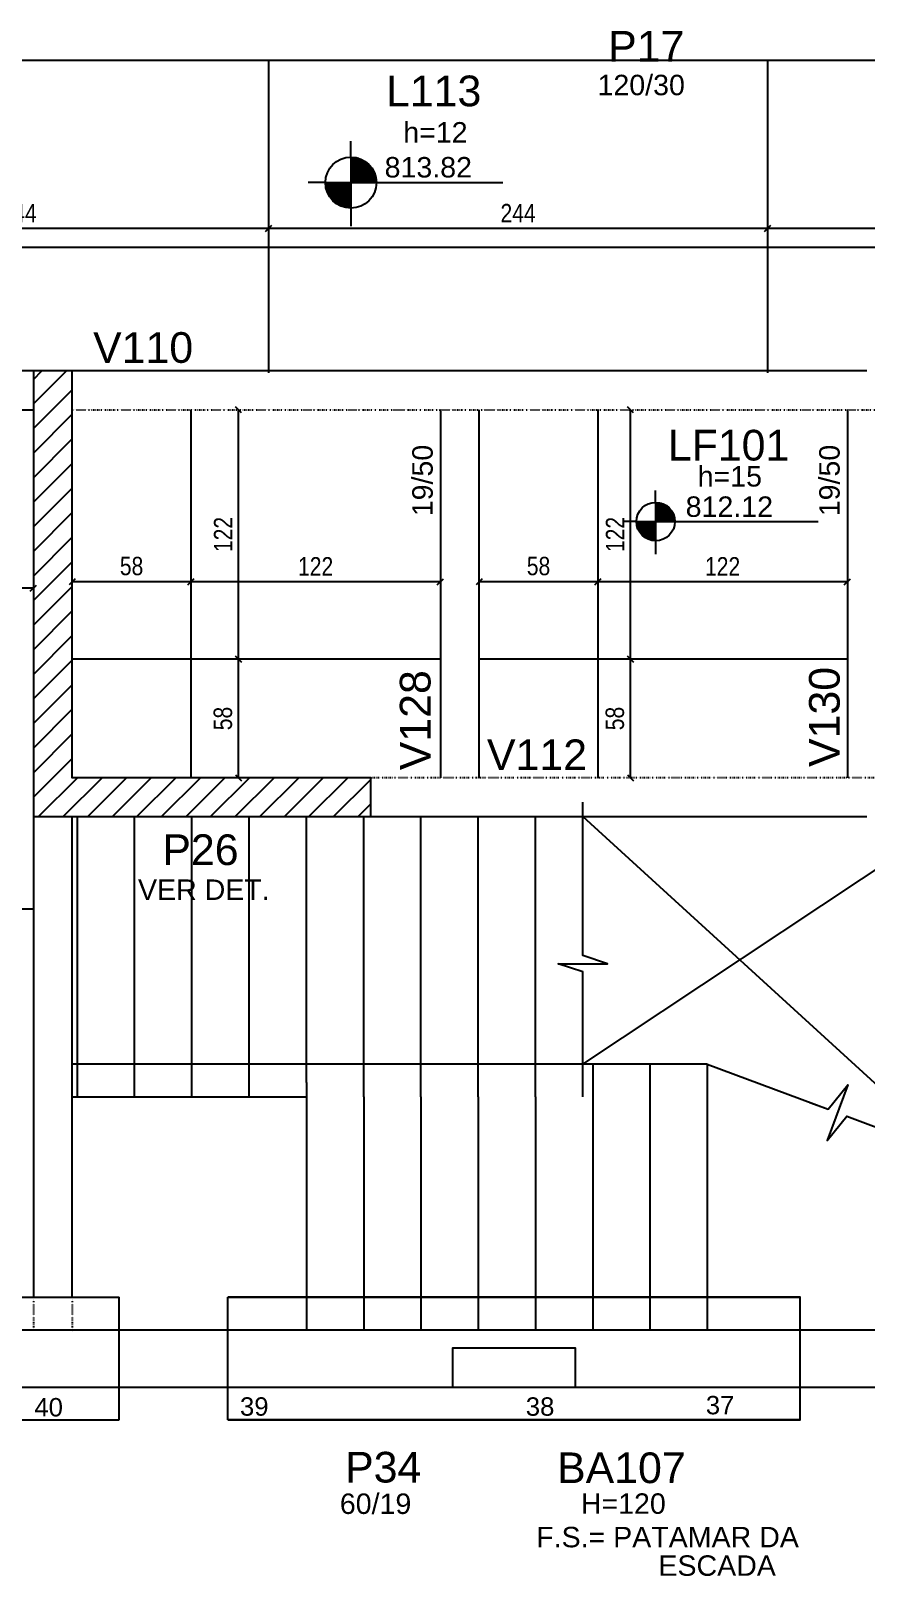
# Model space of a CAD drawing. Header units: millimetres. Extents: x 2897 to 8569, y 1951 to 3650.
# Drawn here: x 5797 to 6206, y 1951 to 2707 of the extents above; entities that cross this region are included whole.
import ezdxf

# ---------------------------------------------------------------- set-up
doc = ezdxf.new("R2010")
doc.units = ezdxf.units.MM
doc.linetypes.add('ESTILO_TQS_0004', pattern=[2, 0.5, -0.4, 0.1, -0.4, 0.1, -0.5])
for name, color, linetype in [('1', 1, 'Continuous'), ('3', 3, 'Continuous'), ('4', 4, 'Continuous'), ('7', 7, 'Continuous'), ('9', 9, 'Continuous'), ('Painéis', 200, 'Continuous')]:
    doc.layers.add(name, color=color, linetype=linetype)
doc.styles.add('COTA TECNICA-50', font='techl___.ttf', dxfattribs={"height": 9})
doc.styles.get("Standard").update_dxf_attribs({"font": 'arial.ttf'})
doc.dimstyles.new('COTA PAINEL-50', dxfattribs={"dimtxt": 9, "dimasz": 3, "dimexe": 3, "dimexo": 3, "dimgap": 3, "dimtad": 1, "dimdec": 1, "dimzin": 12, "dimdsep": 46, "dimtxsty": 'COTA TECNICA-50', "dimblk1": 'OBLIQUE', "dimblk2": 'OBLIQUE', "dimsah": 1, "dimcen": 0.9, "dimclrd": 4, "dimclre": 4, "dimclrt": 240, "dimadec": 1, "dimazin": 3, "dimtfac": 1, "dimtdec": 1, "dimtmove": 0, "dimatfit": 3, "dimfxl": 1, "dimtolj": 1, "dimtzin": 12, "dimarcsym": 0})

# ---------------------------------------------------------------- blocks, each defined once
blk = doc.blocks.new('_Oblique')
at = {"color": 0, "linetype": 'ByBlock', "lineweight": -2}
blk.add_line((-0.5, -0.5), (0.5, 0.5), dxfattribs=at)
blk = doc.blocks.new('*D181')
at = {"layer": 'Defpoints', "color": 0, "transparency": 16777216}
for p in [(6198.21, 2899.52), (6157.55, 2654.5)]:
    blk.add_point(p, dxfattribs=at)
at = {"layer": 'Painéis', "color": 4, "lineweight": -2, "transparency": 16777216}
blk.add_line((6189.59, 2847.56), (6198.21, 2899.52), dxfattribs=at)
at = {"layer": 'Painéis', "color": 4, "lineweight": -2, "transparency": 16777216, "xscale": 3, "yscale": 3, "zscale": 3, "rotation": 80.57860797562391}
blk.add_blockref('_Oblique', (6198.21, 2899.52), dxfattribs=at)
at = {"layer": 'Painéis', "color": 240, "transparency": 16777216, "insert": (6185.92, 2871.82), "char_height": 9, "attachment_point": 5, "rotation": 80.57861, "style": 'COTA TECNICA-50'}
blk.add_mtext('\\A1;R248.4', dxfattribs=at)
blk = doc.blocks.new('*D186')
at = {"layer": 'Defpoints', "color": 0, "transparency": 16777216}
for p in [(6369.62, 2783.79), (6157.55, 2654.5)]:
    blk.add_point(p, dxfattribs=at)
at = {"layer": 'Painéis', "color": 4, "lineweight": -2, "transparency": 16777216}
blk.add_line((6324.65, 2756.37), (6369.62, 2783.79), dxfattribs=at)
at = {"layer": 'Painéis', "color": 4, "lineweight": -2, "transparency": 16777216, "xscale": 3, "yscale": 3, "zscale": 3, "rotation": 31.36949627001222}
blk.add_blockref('_Oblique', (6369.62, 2783.79), dxfattribs=at)
at = {"layer": 'Painéis', "color": 240, "transparency": 16777216, "insert": (6340.62, 2775), "char_height": 9, "attachment_point": 5, "rotation": 31.3695, "style": 'COTA TECNICA-50'}
blk.add_mtext('\\A1;R248.4', dxfattribs=at)
blk = doc.blocks.new('*D191')
at = {"layer": 'Defpoints', "color": 0, "transparency": 16777216}
for p in [(6157.42, 2610.43), (6157.42, 2610.43), (6395.42, 2610.43)]:
    blk.add_point(p, dxfattribs=at)
at = {"layer": 'Painéis', "color": 4, "lineweight": -2, "transparency": 16777216}
blk.add_line((6395.42, 2610.43), (6157.42, 2610.43), dxfattribs=at)
at = {"layer": 'Painéis', "color": 4, "lineweight": -2, "transparency": 16777216, "xscale": 3, "yscale": 3, "zscale": 3, "rotation": 180}
blk.add_blockref('_Oblique', (6157.42, 2610.43), dxfattribs=at)
at = {"layer": 'Painéis', "color": 4, "lineweight": -2, "transparency": 16777216, "xscale": 3, "yscale": 3, "zscale": 3}
blk.add_blockref('_Oblique', (6395.42, 2610.43), dxfattribs=at)
at = {"layer": 'Painéis', "color": 240, "transparency": 16777216, "insert": (6276.42, 2618.15), "char_height": 9, "attachment_point": 5, "style": 'COTA TECNICA-50'}
blk.add_mtext('\\A1;238', dxfattribs=at)
blk = doc.blocks.new('*D192')
at = {"layer": 'Defpoints', "color": 0, "transparency": 16777216}
for p in [(5913.42, 2610.43), (5913.42, 2610.43), (6157.42, 2610.43)]:
    blk.add_point(p, dxfattribs=at)
at = {"layer": 'Painéis', "color": 4, "lineweight": -2, "transparency": 16777216}
blk.add_line((6157.42, 2610.43), (5913.42, 2610.43), dxfattribs=at)
at = {"layer": 'Painéis', "color": 4, "lineweight": -2, "transparency": 16777216, "xscale": 3, "yscale": 3, "zscale": 3, "rotation": 180}
blk.add_blockref('_Oblique', (5913.42, 2610.43), dxfattribs=at)
at = {"layer": 'Painéis', "color": 4, "lineweight": -2, "transparency": 16777216, "xscale": 3, "yscale": 3, "zscale": 3}
blk.add_blockref('_Oblique', (6157.42, 2610.43), dxfattribs=at)
at = {"layer": 'Painéis', "color": 240, "transparency": 16777216, "insert": (6035.42, 2617.99), "char_height": 9, "attachment_point": 5, "style": 'COTA TECNICA-50'}
blk.add_mtext('\\A1;244', dxfattribs=at)
blk = doc.blocks.new('*D193')
at = {"layer": 'Defpoints', "color": 0, "transparency": 16777216}
for p in [(5669.42, 2610.43), (5669.42, 2610.43), (5913.42, 2610.43)]:
    blk.add_point(p, dxfattribs=at)
at = {"layer": 'Painéis', "color": 4, "lineweight": -2, "transparency": 16777216}
blk.add_line((5913.42, 2610.43), (5669.42, 2610.43), dxfattribs=at)
at = {"layer": 'Painéis', "color": 4, "lineweight": -2, "transparency": 16777216, "xscale": 3, "yscale": 3, "zscale": 3, "rotation": 180}
blk.add_blockref('_Oblique', (5669.42, 2610.43), dxfattribs=at)
at = {"layer": 'Painéis', "color": 4, "lineweight": -2, "transparency": 16777216, "xscale": 3, "yscale": 3, "zscale": 3}
blk.add_blockref('_Oblique', (5913.42, 2610.43), dxfattribs=at)
at = {"layer": 'Painéis', "color": 240, "transparency": 16777216, "insert": (5791.42, 2617.99), "char_height": 9, "attachment_point": 5, "style": 'COTA TECNICA-50'}
blk.add_mtext('\\A1;244', dxfattribs=at)
blk = doc.blocks.new('*D32')
at = {"layer": 'Defpoints', "color": 0, "transparency": 16777216}
for p in [(5875.42, 2437.71), (5875.42, 2437.71), (5997.42, 2437.71)]:
    blk.add_point(p, dxfattribs=at)
at = {"layer": 'Painéis', "color": 4, "lineweight": -2, "transparency": 16777216}
blk.add_line((5997.42, 2437.71), (5875.42, 2437.71), dxfattribs=at)
at = {"layer": 'Painéis', "color": 4, "lineweight": -2, "transparency": 16777216, "xscale": 3, "yscale": 3, "zscale": 3, "rotation": 180}
blk.add_blockref('_Oblique', (5875.42, 2437.71), dxfattribs=at)
at = {"layer": 'Painéis', "color": 4, "lineweight": -2, "transparency": 16777216, "xscale": 3, "yscale": 3, "zscale": 3}
blk.add_blockref('_Oblique', (5997.42, 2437.71), dxfattribs=at)
at = {"layer": 'Painéis', "color": 240, "transparency": 16777216, "insert": (5936.42, 2445.26), "char_height": 9, "attachment_point": 5, "style": 'COTA TECNICA-50'}
blk.add_mtext('\\A1;122', dxfattribs=at)
blk = doc.blocks.new('*D33')
at = {"layer": 'Defpoints', "color": 0, "transparency": 16777216}
for p in [(5817.42, 2437.71), (5817.42, 2437.71), (5875.42, 2437.71)]:
    blk.add_point(p, dxfattribs=at)
at = {"layer": 'Painéis', "color": 4, "lineweight": -2, "transparency": 16777216}
blk.add_line((5875.42, 2437.71), (5817.42, 2437.71), dxfattribs=at)
at = {"layer": 'Painéis', "color": 4, "lineweight": -2, "transparency": 16777216, "xscale": 3, "yscale": 3, "zscale": 3, "rotation": 180}
blk.add_blockref('_Oblique', (5817.42, 2437.71), dxfattribs=at)
at = {"layer": 'Painéis', "color": 4, "lineweight": -2, "transparency": 16777216, "xscale": 3, "yscale": 3, "zscale": 3}
blk.add_blockref('_Oblique', (5875.42, 2437.71), dxfattribs=at)
at = {"layer": 'Painéis', "color": 240, "transparency": 16777216, "insert": (5846.42, 2445.33), "char_height": 9, "attachment_point": 5, "style": 'COTA TECNICA-50'}
blk.add_mtext('\\A1;58', dxfattribs=at)
blk = doc.blocks.new('*D194')
at = {"layer": 'Defpoints', "color": 0, "transparency": 16777216}
for p in [(5898.73, 2399.82), (5898.73, 2399.82), (5898.73, 2341.82)]:
    blk.add_point(p, dxfattribs=at)
at = {"layer": 'Painéis', "color": 4, "lineweight": -2, "transparency": 16777216}
blk.add_line((5898.73, 2341.82), (5898.73, 2399.82), dxfattribs=at)
at = {"layer": 'Painéis', "color": 4, "lineweight": -2, "transparency": 16777216, "xscale": 3, "yscale": 3, "zscale": 3}
for p, rotation in [((5898.73, 2399.82), 90), ((5898.73, 2341.82), 270)]:
    blk.add_blockref('_Oblique', p, dxfattribs=dict(at, rotation=rotation))
at = {"layer": 'Painéis', "color": 240, "transparency": 16777216, "insert": (5891.11, 2370.82), "char_height": 9, "attachment_point": 5, "rotation": 90, "style": 'COTA TECNICA-50'}
blk.add_mtext('\\A1;58', dxfattribs=at)
blk = doc.blocks.new('*D195')
at = {"layer": 'Defpoints', "color": 0, "transparency": 16777216}
for p in [(5898.73, 2521.82), (5898.73, 2521.82), (5898.73, 2399.82)]:
    blk.add_point(p, dxfattribs=at)
at = {"layer": 'Painéis', "color": 4, "lineweight": -2, "transparency": 16777216}
blk.add_line((5898.73, 2399.82), (5898.73, 2521.82), dxfattribs=at)
at = {"layer": 'Painéis', "color": 4, "lineweight": -2, "transparency": 16777216, "xscale": 3, "yscale": 3, "zscale": 3}
for p, rotation in [((5898.73, 2521.82), 90), ((5898.73, 2399.82), 270)]:
    blk.add_blockref('_Oblique', p, dxfattribs=dict(at, rotation=rotation))
at = {"layer": 'Painéis', "color": 240, "transparency": 16777216, "insert": (5891.18, 2460.82), "char_height": 9, "attachment_point": 5, "rotation": 90, "style": 'COTA TECNICA-50'}
blk.add_mtext('\\A1;122', dxfattribs=at)
blk = doc.blocks.new('*D34')
at = {"layer": 'Defpoints', "color": 0, "transparency": 16777216}
for p in [(6074.42, 2437.71), (6074.42, 2437.71), (6196.42, 2437.71)]:
    blk.add_point(p, dxfattribs=at)
at = {"layer": 'Painéis', "color": 4, "lineweight": -2, "transparency": 16777216}
blk.add_line((6196.42, 2437.71), (6074.42, 2437.71), dxfattribs=at)
at = {"layer": 'Painéis', "color": 4, "lineweight": -2, "transparency": 16777216, "xscale": 3, "yscale": 3, "zscale": 3, "rotation": 180}
blk.add_blockref('_Oblique', (6074.42, 2437.71), dxfattribs=at)
at = {"layer": 'Painéis', "color": 4, "lineweight": -2, "transparency": 16777216, "xscale": 3, "yscale": 3, "zscale": 3}
blk.add_blockref('_Oblique', (6196.42, 2437.71), dxfattribs=at)
at = {"layer": 'Painéis', "color": 240, "transparency": 16777216, "insert": (6135.42, 2445.26), "char_height": 9, "attachment_point": 5, "style": 'COTA TECNICA-50'}
blk.add_mtext('\\A1;122', dxfattribs=at)
blk = doc.blocks.new('*D35')
at = {"layer": 'Defpoints', "color": 0, "transparency": 16777216}
for p in [(6016.42, 2437.71), (6016.42, 2437.71), (6074.42, 2437.71)]:
    blk.add_point(p, dxfattribs=at)
at = {"layer": 'Painéis', "color": 4, "lineweight": -2, "transparency": 16777216}
blk.add_line((6074.42, 2437.71), (6016.42, 2437.71), dxfattribs=at)
at = {"layer": 'Painéis', "color": 4, "lineweight": -2, "transparency": 16777216, "xscale": 3, "yscale": 3, "zscale": 3, "rotation": 180}
blk.add_blockref('_Oblique', (6016.42, 2437.71), dxfattribs=at)
at = {"layer": 'Painéis', "color": 4, "lineweight": -2, "transparency": 16777216, "xscale": 3, "yscale": 3, "zscale": 3}
blk.add_blockref('_Oblique', (6074.42, 2437.71), dxfattribs=at)
at = {"layer": 'Painéis', "color": 240, "transparency": 16777216, "insert": (6045.42, 2445.33), "char_height": 9, "attachment_point": 5, "style": 'COTA TECNICA-50'}
blk.add_mtext('\\A1;58', dxfattribs=at)
blk = doc.blocks.new('*D36')
at = {"layer": 'Defpoints', "color": 0, "transparency": 16777216}
for p in [(6090.39, 2399.82), (6090.39, 2399.82), (6090.39, 2341.82)]:
    blk.add_point(p, dxfattribs=at)
at = {"layer": 'Painéis', "color": 4, "lineweight": -2, "transparency": 16777216}
blk.add_line((6090.39, 2341.82), (6090.39, 2399.82), dxfattribs=at)
at = {"layer": 'Painéis', "color": 4, "lineweight": -2, "transparency": 16777216, "xscale": 3, "yscale": 3, "zscale": 3}
for p, rotation in [((6090.39, 2399.82), 90), ((6090.39, 2341.82), 270)]:
    blk.add_blockref('_Oblique', p, dxfattribs=dict(at, rotation=rotation))
at = {"layer": 'Painéis', "color": 240, "transparency": 16777216, "insert": (6082.77, 2370.82), "char_height": 9, "attachment_point": 5, "rotation": 90, "style": 'COTA TECNICA-50'}
blk.add_mtext('\\A1;58', dxfattribs=at)
blk = doc.blocks.new('*D37')
at = {"layer": 'Defpoints', "color": 0, "transparency": 16777216}
for p in [(6090.39, 2521.82), (6090.39, 2521.82), (6090.39, 2399.82)]:
    blk.add_point(p, dxfattribs=at)
at = {"layer": 'Painéis', "color": 4, "lineweight": -2, "transparency": 16777216}
blk.add_line((6090.39, 2399.82), (6090.39, 2521.82), dxfattribs=at)
at = {"layer": 'Painéis', "color": 4, "lineweight": -2, "transparency": 16777216, "xscale": 3, "yscale": 3, "zscale": 3}
for p, rotation in [((6090.39, 2521.82), 90), ((6090.39, 2399.82), 270)]:
    blk.add_blockref('_Oblique', p, dxfattribs=dict(at, rotation=rotation))
at = {"layer": 'Painéis', "color": 240, "transparency": 16777216, "insert": (6082.84, 2460.82), "char_height": 9, "attachment_point": 5, "rotation": 90, "style": 'COTA TECNICA-50'}
blk.add_mtext('\\A1;122', dxfattribs=at)
blk = doc.blocks.new('*D196')
at = {"layer": 'Defpoints', "color": 0, "transparency": 16777216}
for p in [(5729.92, 2435.42), (5729.92, 2434.58), (5798.42, 2435.42)]:
    blk.add_point(p, dxfattribs=at)
at = {"layer": 'Painéis', "color": 4, "lineweight": -2, "transparency": 16777216}
for p, q in [((5798.42, 2434.58), (5729.92, 2434.58)), ((5729.92, 2432.42), (5729.92, 2431.58)), ((5798.42, 2432.42), (5798.42, 2431.58))]:
    blk.add_line(p, q, dxfattribs=at)
at = {"layer": 'Painéis', "color": 4, "lineweight": -2, "transparency": 16777216, "xscale": 3, "yscale": 3, "zscale": 3, "rotation": 180}
blk.add_blockref('_Oblique', (5729.92, 2434.58), dxfattribs=at)
at = {"layer": 'Painéis', "color": 4, "lineweight": -2, "transparency": 16777216, "xscale": 3, "yscale": 3, "zscale": 3}
blk.add_blockref('_Oblique', (5798.42, 2434.58), dxfattribs=at)
at = {"layer": 'Painéis', "color": 240, "transparency": 16777216, "insert": (5764.17, 2442.2), "char_height": 9, "attachment_point": 5, "style": 'COTA TECNICA-50'}
blk.add_mtext('\\A1;68.5', dxfattribs=at)

msp = doc.modelspace()

# ---------------------------------------------------------------- linework, layer by layer
at = {"layer": '1', "linetype": 'Continuous'}
for p, q in [((5560.42, 2087.82), (5840.42, 2087.82)), ((5840.42, 2027.82), (5840.42, 2087.82)), ((5893.42, 2027.82), (5893.42, 2087.82)), ((6173.42, 2027.82), (6173.42, 2087.82)), ((5560.42, 2027.82), (5840.42, 2027.82))]:
    msp.add_line(p, q, dxfattribs=at)
for points in [[(5257.92, 2071.82), (6678.14, 2071.82), (6678.14, 2373.82)], [(5893.42, 2087.82), (6173.42, 2087.82), (5893.42, 2087.82)], [(5893.42, 2027.82), (6173.42, 2027.82), (5893.42, 2027.82)]]:
    msp.add_lwpolyline(points, dxfattribs=at)
at = {"layer": '3', "linetype": 'Continuous'}
for p, q in [((5669.42, 2692.82), (6111.92, 2692.82)), ((5953.67, 2645.4), (5953.67, 2653.11)), ((5953.67, 2645.4), (5953.67, 2620.4)), ((5953.67, 2644.79), (5957.52, 2644.79)), ((5953.67, 2644), (5959.42, 2644)), ((5953.67, 2643.2), (5960.74, 2643.2)), ((5953.67, 2642.41), (5961.78, 2642.41)), ((5953.67, 2641.62), (5962.62, 2641.62)), ((5953.67, 2640.82), (5963.33, 2640.82)), ((5953.67, 2640.03), (5963.93, 2640.03)), ((5953.67, 2639.24), (5964.44, 2639.24)), ((5953.67, 2638.45), (5964.87, 2638.45)), ((5953.67, 2637.65), (5965.23, 2637.65)), ((5941.17, 2632.9), (5932.71, 2632.9)), ((5941.17, 2632.9), (5966.17, 2632.9)), ((5953.67, 2632.1), (5941.17, 2632.1)), ((5953.67, 2631.31), (5941.27, 2631.31)), ((5953.67, 2630.52), (5941.4, 2630.52)), ((5953.67, 2636.86), (5965.52, 2636.86)), ((5953.67, 2636.07), (5965.76, 2636.07)), ((5953.67, 2635.28), (5965.94, 2635.28)), ((5953.67, 2634.48), (5966.07, 2634.48)), ((5953.67, 2633.69), (5966.17, 2633.69)), ((5966.17, 2632.9), (6027.96, 2632.9)), ((5953.67, 2629.73), (5941.58, 2629.73)), ((5953.67, 2628.93), (5941.81, 2628.93)), ((5953.67, 2628.14), (5942.11, 2628.14)), ((5953.67, 2627.35), (5942.47, 2627.35)), ((5953.67, 2626.55), (5942.9, 2626.55)), ((5953.67, 2625.76), (5943.41, 2625.76)), ((5953.67, 2624.97), (5944.01, 2624.97)), ((5953.67, 2624.18), (5944.71, 2624.18)), ((5953.67, 2623.38), (5945.56, 2623.38)), ((5953.67, 2622.59), (5946.6, 2622.59)), ((5953.67, 2621.8), (5947.92, 2621.8)), ((5953.67, 2621), (5949.82, 2621)), ((5953.67, 2620.4), (5953.67, 2611.54)), ((5798.42, 2524.64), (5814.6, 2540.82)), ((5798.42, 2536.66), (5802.58, 2540.82)), ((5798.42, 2512.62), (5817.42, 2531.62)), ((5798.42, 2500.6), (5817.42, 2519.6)), ((5798.42, 2488.58), (5817.42, 2507.58)), ((5798.42, 2476.56), (5817.42, 2495.56)), ((5798.42, 2464.54), (5817.42, 2483.54)), ((6102.69, 2476.51), (6102.69, 2482.3)), ((5798.42, 2452.52), (5817.42, 2471.52)), ((6102.69, 2476.51), (6102.69, 2457.76)), ((6102.69, 2476.06), (6105.57, 2476.06)), ((6102.69, 2475.46), (6107, 2475.46)), ((6102.69, 2474.87), (6107.99, 2474.87)), ((6102.69, 2474.27), (6108.77, 2474.27)), ((6102.69, 2473.68), (6109.4, 2473.68)), ((6102.69, 2473.08), (6109.94, 2473.08)), ((6102.69, 2472.49), (6110.38, 2472.49)), ((6102.69, 2471.9), (6110.77, 2471.9)), ((6102.69, 2471.3), (6111.09, 2471.3)), ((6093.31, 2467.14), (6086.97, 2467.14)), ((6093.31, 2467.14), (6112.06, 2467.14)), ((6102.69, 2466.54), (6093.31, 2466.54)), ((6102.69, 2465.95), (6093.39, 2465.95)), ((6102.69, 2465.35), (6093.48, 2465.35)), ((6102.69, 2464.76), (6093.62, 2464.76)), ((6102.69, 2464.16), (6093.8, 2464.16)), ((6102.69, 2463.57), (6094.02, 2463.57)), ((6102.69, 2470.71), (6111.36, 2470.71)), ((6102.69, 2470.11), (6111.58, 2470.11)), ((6102.69, 2469.52), (6111.76, 2469.52)), ((6102.69, 2468.92), (6111.89, 2468.92)), ((6102.69, 2468.33), (6111.99, 2468.33)), ((6102.69, 2467.73), (6112.06, 2467.73)), ((6112.06, 2467.14), (6182.22, 2467.14)), ((5798.42, 2440.5), (5817.42, 2459.5)), ((6102.69, 2462.98), (6094.29, 2462.98)), ((6102.69, 2462.38), (6094.61, 2462.38)), ((6102.69, 2461.79), (6094.99, 2461.79)), ((6102.69, 2461.19), (6095.44, 2461.19)), ((6102.69, 2460.6), (6095.97, 2460.6)), ((6102.69, 2460), (6096.61, 2460)), ((6102.69, 2459.41), (6097.38, 2459.41)), ((6102.69, 2458.81), (6098.38, 2458.81)), ((6102.69, 2458.22), (6099.8, 2458.22)), ((6102.69, 2457.76), (6102.69, 2451.12)), ((5798.42, 2428.48), (5817.42, 2447.48)), ((5798.42, 2416.46), (5817.42, 2435.46)), ((5798.42, 2404.44), (5817.42, 2423.44)), ((5798.42, 2392.41), (5817.42, 2411.41)), ((5798.42, 2380.39), (5817.42, 2399.39)), ((5798.42, 2368.37), (5817.42, 2387.37)), ((5798.42, 2356.35), (5817.42, 2375.35)), ((5798.42, 2344.33), (5817.42, 2363.33)), ((5798.42, 2332.31), (5817.42, 2351.31)), ((5800.96, 2322.82), (5819.96, 2341.82)), ((5812.98, 2322.82), (5831.98, 2341.82)), ((5825, 2322.82), (5844, 2341.82)), ((5837.02, 2322.82), (5856.02, 2341.82)), ((5849.04, 2322.82), (5868.04, 2341.82)), ((5861.06, 2322.82), (5880.06, 2341.82)), ((5873.08, 2322.82), (5892.08, 2341.82)), ((5885.1, 2322.82), (5904.1, 2341.82)), ((5897.12, 2322.82), (5916.12, 2341.82)), ((5909.14, 2322.82), (5928.14, 2341.82)), ((5921.16, 2322.82), (5940.16, 2341.82)), ((5933.18, 2322.82), (5952.18, 2341.82)), ((5945.21, 2322.82), (5963.42, 2341.04)), ((5957.23, 2322.82), (5963.42, 2329.02))]:
    msp.add_line(p, q, dxfattribs=at)
at = {"layer": '3', "linetype": 'ESTILO_TQS_0004'}
for p, q in [((5798.42, 2087.82), (5798.42, 2071.82)), ((5817.42, 2087.82), (5817.42, 2070.82))]:
    msp.add_line(p, q, dxfattribs=at)
at = {"layer": '3', "linetype": 'Continuous'}
for points in [[(6111.92, 2692.82), (6390.42, 2692.82)], [(5798.42, 2540.82), (5669.42, 2540.82)], [(6006.92, 2540.82), (5817.42, 2540.82)], [(6205.92, 2540.82), (6006.92, 2540.82)], [(5669.42, 2521.82), (5798.42, 2521.82)], [(5997.42, 2521.82), (5997.42, 2341.82)], [(6016.42, 2341.82), (6016.42, 2521.82)], [(6196.42, 2521.82), (6196.42, 2341.82)], [(5798.42, 2322.82), (5798.42, 2087.82)], [(5817.42, 2087.82), (5817.42, 2322.82)], [(5963.42, 2322.82), (6006.92, 2322.82)], [(6006.92, 2322.82), (6205.92, 2322.82)], [(5750.42, 2043.82), (5807.92, 2043.82)], [(5807.92, 2043.82), (6003.42, 2043.82)], [(6063.42, 2043.82), (6256.42, 2043.82)]]:
    msp.add_lwpolyline(points, dxfattribs=at)
at = {"layer": '3', "linetype": 'ESTILO_TQS_0004'}
for points in [[(5817.42, 2521.82), (6395.42, 2521.82)], [(6249.42, 2341.82), (5963.42, 2341.82)]]:
    msp.add_lwpolyline(points, dxfattribs=at)
at = {"layer": '3', "linetype": 'Continuous'}
for centre, radius in [((5953.67, 2632.9), 12.5), ((6102.69, 2467.14), 9.38)]:
    msp.add_circle(centre, radius, dxfattribs=at)
at = {"layer": '7', "linetype": 'Continuous'}
for points in [[(5798.42, 2322.82), (5963.42, 2322.82), (5963.42, 2341.82), (5817.42, 2341.82), (5817.42, 2540.82), (5798.42, 2540.82), (5798.42, 2322.82)], [(6003.42, 2043.82), (6063.42, 2043.82), (6063.42, 2062.82), (6003.42, 2062.82), (6003.42, 2043.82)]]:
    msp.add_lwpolyline(points, dxfattribs=at)
at = {"layer": '9', "linetype": 'Continuous'}
for p, q in [((6067.08, 2254.91), (6067.08, 2329.96)), ((5819.92, 2185.82), (5819.92, 2322.82)), ((5847.92, 2185.82), (5847.92, 2322.82)), ((5875.92, 2185.82), (5875.92, 2322.82)), ((5903.92, 2185.82), (5903.92, 2322.82)), ((5931.92, 2192.82), (5931.92, 2322.82)), ((5959.92, 2185.82), (5959.92, 2322.82)), ((5987.92, 2185.82), (5987.92, 2322.82)), ((6015.92, 2185.82), (6015.92, 2322.82)), ((6043.92, 2185.82), (6043.92, 2322.82)), ((6067.08, 2201.82), (6249.42, 2322.82)), ((6067.08, 2322.82), (6249.42, 2156.39)), ((6067.08, 2185.82), (6067.08, 2246.88)), ((6127.92, 2201.82), (5817.42, 2201.82)), ((6071.92, 2201.82), (6071.92, 2071.82)), ((6099.92, 2201.82), (6099.92, 2071.82)), ((6127.92, 2201.82), (6127.92, 2071.82)), ((6127.92, 2201.82), (6187.11, 2179.69)), ((5931.92, 2192.82), (5931.92, 2071.82)), ((5817.42, 2185.82), (5931.92, 2185.82)), ((5959.92, 2185.82), (5959.92, 2071.82)), ((5987.92, 2185.82), (5987.92, 2071.82)), ((6015.92, 2185.82), (6015.92, 2071.82)), ((6043.92, 2185.82), (6043.92, 2071.82)), ((6196.18, 2176.3), (6263.42, 2151.16))]:
    msp.add_line(p, q, dxfattribs=at)
for points in [[(6067.08, 2238.86), (6067.08, 2246.88), (6055.04, 2250.89), (6079.11, 2250.89), (6067.08, 2254.91), (6067.08, 2262.93)], [(6178.04, 2183.08), (6187.11, 2179.69), (6196.73, 2191.6), (6186.56, 2164.39), (6196.18, 2176.3), (6205.25, 2172.91)]]:
    msp.add_lwpolyline(points, dxfattribs=at)
at = {"layer": 'Painéis'}
for p, q in [((5913.42, 2692.82), (5913.42, 2539.89)), ((6157.42, 2692.82), (6157.42, 2539.89)), ((5669.42, 2601.32), (6395.42, 2601.32)), ((5875.42, 2521.82), (5875.42, 2341.82)), ((6074.42, 2521.82), (6074.42, 2341.82)), ((5997.42, 2399.82), (5817.42, 2399.82)), ((6196.42, 2399.82), (6016.42, 2399.82)), ((5669.42, 2277.82), (5798.42, 2277.82))]:
    msp.add_line(p, q, dxfattribs=at)

# ---------------------------------------------------------------- texts
at = {"layer": '3', "linetype": 'Continuous'}
for s, height, p in [('120/30', 10, (6074.26, 2675.64)), ('h=12', 10, (5979.27, 2652.49)), ('813.82', 10, (5970.15, 2635.41)), ('h=15', 10, (6123.23, 2484.26)), ('812.12', 10, (6117.36, 2469.43)), ('VER DET.', 10, (5849.57, 2282.11)), ('40', 9, (5798.88, 2029.5)), ('39', 9, (5899.43, 2029.86)), ('38', 9, (6039.18, 2029.84)), ('37', 9, (6127.22, 2030.54)), ('60/19', 10, (5948.26, 1981.81)), ('H=120', 10, (6066.1, 1981.88)), ('F.S.= PATAMAR DA', 10, (6044.26, 1965.5)), ('ESCADA', 10, (6104.03, 1951.56))]:
    msp.add_text(s, height=height, dxfattribs=at).set_placement(p)
for p in [(5993.67, 2469.74), (6192.67, 2469.74)]:
    msp.add_text('19/50', height=10, rotation=90, dxfattribs=at).set_placement(p)
at = {"layer": '4', "linetype": 'Continuous'}
for s, p in [('P17', (6079.46, 2692.06)), ('L113', (5970.84, 2670.25)), ('V110', (5827.61, 2544.76)), ('LF101', (6108.64, 2497)), ('V112', (6020.21, 2345.57)), ('P26', (5861.47, 2299.16)), ('P34', (5950.82, 1997.18)), ('BA107', (6054.48, 1996.89))]:
    msp.add_text(s, height=15, dxfattribs=at).set_placement(p)
for s, p in [('V128', (5992.6, 2345.51)), ('V130', (6192.67, 2347.13))]:
    msp.add_text(s, height=15, rotation=90, dxfattribs=at).set_placement(p)

# ---------------------------------------------------------------- dimensions: what is measured, and where the dimension line sits
at = {"layer": 'Painéis'}
for mpoint, picture, middle in [((6198.21, 2899.52), '*D181', (6193.41, 2870.58)), ((6369.62, 2783.79), '*D186', (6344.57, 2768.52))]:
    dim = msp.add_radius_dim(center=(6157.55, 2654.5), mpoint=mpoint, dimstyle='COTA PAINEL-50', dxfattribs=at)
    dim.commit()
    dim.dimension.update_dxf_attribs({"geometry": picture, "text_midpoint": middle, "dimtype": 164})
for base, p1, p2, picture, middle in [((5669.42, 2610.43), (5913.42, 2610.43), (5669.42, 2610.43), '*D193', (5791.42, 2617.99)), ((5913.42, 2610.43), (6157.42, 2610.43), (5913.42, 2610.43), '*D192', (6035.42, 2617.99)), ((6157.42, 2610.43), (6395.42, 2610.43), (6157.42, 2610.43), '*D191', (6276.42, 2618.15)), ((5817.42, 2437.71), (5875.42, 2437.71), (5817.42, 2437.71), '*D33', (5846.42, 2445.33)), ((5875.42, 2437.71), (5997.42, 2437.71), (5875.42, 2437.71), '*D32', (5936.42, 2445.26)), ((6016.42, 2437.71), (6074.42, 2437.71), (6016.42, 2437.71), '*D35', (6045.42, 2445.33)), ((6074.42, 2437.71), (6196.42, 2437.71), (6074.42, 2437.71), '*D34', (6135.42, 2445.26)), ((5729.92, 2434.58), (5798.42, 2435.42), (5729.92, 2435.42), '*D196', (5764.17, 2442.2))]:
    dim = msp.add_linear_dim(base=base, p1=p1, p2=p2, dimstyle='COTA PAINEL-50', dxfattribs=at)
    dim.commit()
    dim.dimension.update_dxf_attribs({"geometry": picture, "text_midpoint": middle})
for base, p1, p2, picture, middle in [((5898.73, 2521.82), (5898.73, 2399.82), (5898.73, 2521.82), '*D195', (5891.18, 2460.82)), ((6090.39, 2521.82), (6090.39, 2399.82), (6090.39, 2521.82), '*D37', (6082.84, 2460.82)), ((5898.73, 2399.82), (5898.73, 2341.82), (5898.73, 2399.82), '*D194', (5891.11, 2370.82)), ((6090.39, 2399.82), (6090.39, 2341.82), (6090.39, 2399.82), '*D36', (6082.77, 2370.82))]:
    dim = msp.add_linear_dim(base=base, p1=p1, p2=p2, angle=90, dimstyle='COTA PAINEL-50', dxfattribs=at)
    dim.commit()
    dim.dimension.update_dxf_attribs({"geometry": picture, "text_midpoint": middle})

doc.saveas('drawing.dxf')
